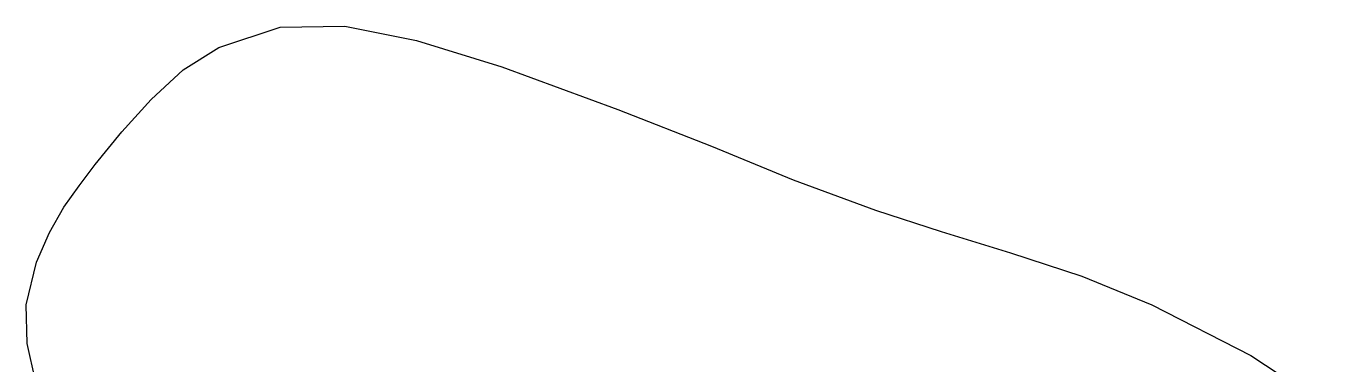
# Model space of a CAD drawing. Header units: inches. Extents: x 11258954 to 11313122, y 3645444 to 3695200.
# Drawn here: x 11273817.8 to 11273898.5, y 3692381.4 to 3692402.2 of the extents above; entities that cross this region are included whole.
import ezdxf

# ---------------------------------------------------------------- set-up
doc = ezdxf.new("R2010")
doc.units = ezdxf.units.IN
doc.header["$MEASUREMENT"] = 0
for name, color, linetype in [('CorporateLimit', 22, 'Continuous'), ('VotingPrecinct', 233, 'Continuous'), ('Ward', 133, 'Continuous')]:
    doc.layers.add(name, color=color, linetype=linetype)

msp = doc.modelspace()

# ---------------------------------------------------------------- linework, layer by layer
at = {"layer": 'CorporateLimit'}
msp.add_polyline3d([(11273818.3125, 3692380.375, 0), (11273817.8125, 3692382.6875, 0), (11273817.75, 3692385.0625, 0), (11273818.375, 3692387.6875, 0), (11273819.1875, 3692389.5, 0), (11273820.0625, 3692391.0625, 0), (11273821, 3692392.375, 0), (11273822, 3692393.6875, 0), (11273823.625, 3692395.6875, 0), (11273825.4375, 3692397.6875, 0), (11273827.4065, 3692399.5, 0), (11273829.594, 3692400.875, 0), (11273833.375, 3692402.125, 0), (11273837.344, 3692402.1875, 0), (11273841.75, 3692401.3125, 0), (11273847, 3692399.6875, 0), (11273854.1565, 3692397.0625, 0), (11273859.9065, 3692394.8125, 0), (11273864.9375, 3692392.75, 0), (11273870, 3692390.875, 0), (11273874.0315, 3692389.5625, 0), (11273878.3125, 3692388.25, 0), (11273882.6875, 3692386.8125, 0), (11273887, 3692385.0625, 0), (11273893.094, 3692381.9375, 0), (11273898.5, 3692378.375, 0)], dxfattribs=at)
at = {"layer": 'VotingPrecinct'}
msp.add_polyline3d([(11273818.3125, 3692380.375, 0), (11273817.8125, 3692382.6875, 0), (11273817.75, 3692385.0625, 0), (11273818.375, 3692387.6875, 0), (11273819.1875, 3692389.5, 0), (11273820.0625, 3692391.0625, 0), (11273821, 3692392.375, 0), (11273822, 3692393.6875, 0), (11273823.625, 3692395.6875, 0), (11273825.4375, 3692397.6875, 0), (11273827.4065, 3692399.5, 0), (11273829.594, 3692400.875, 0), (11273833.375, 3692402.125, 0), (11273837.344, 3692402.1875, 0), (11273841.75, 3692401.3125, 0), (11273847, 3692399.6875, 0), (11273854.1565, 3692397.0625, 0), (11273859.9065, 3692394.8125, 0), (11273864.9375, 3692392.75, 0), (11273870, 3692390.875, 0), (11273874.0315, 3692389.5625, 0), (11273878.3125, 3692388.25, 0), (11273882.6875, 3692386.8125, 0), (11273887, 3692385.0625, 0), (11273893.094, 3692381.9375, 0), (11273898.5, 3692378.375, 0)], dxfattribs=at)
at = {"layer": 'Ward'}
msp.add_polyline3d([(11273818.3125, 3692380.375, 0), (11273817.8125, 3692382.6875, 0), (11273817.75, 3692385.0625, 0), (11273818.375, 3692387.6875, 0), (11273819.1875, 3692389.5, 0), (11273820.0625, 3692391.0625, 0), (11273821, 3692392.375, 0), (11273822, 3692393.6875, 0), (11273823.625, 3692395.6875, 0), (11273825.4375, 3692397.6875, 0), (11273827.4065, 3692399.5, 0), (11273829.594, 3692400.875, 0), (11273833.375, 3692402.125, 0), (11273837.344, 3692402.1875, 0), (11273841.75, 3692401.3125, 0), (11273847, 3692399.6875, 0), (11273854.1565, 3692397.0625, 0), (11273859.9065, 3692394.8125, 0), (11273864.9375, 3692392.75, 0), (11273870, 3692390.875, 0), (11273874.0315, 3692389.5625, 0), (11273878.3125, 3692388.25, 0), (11273882.6875, 3692386.8125, 0), (11273887, 3692385.0625, 0), (11273893.094, 3692381.9375, 0), (11273898.5, 3692378.375, 0)], dxfattribs=at)

doc.saveas('drawing.dxf')
